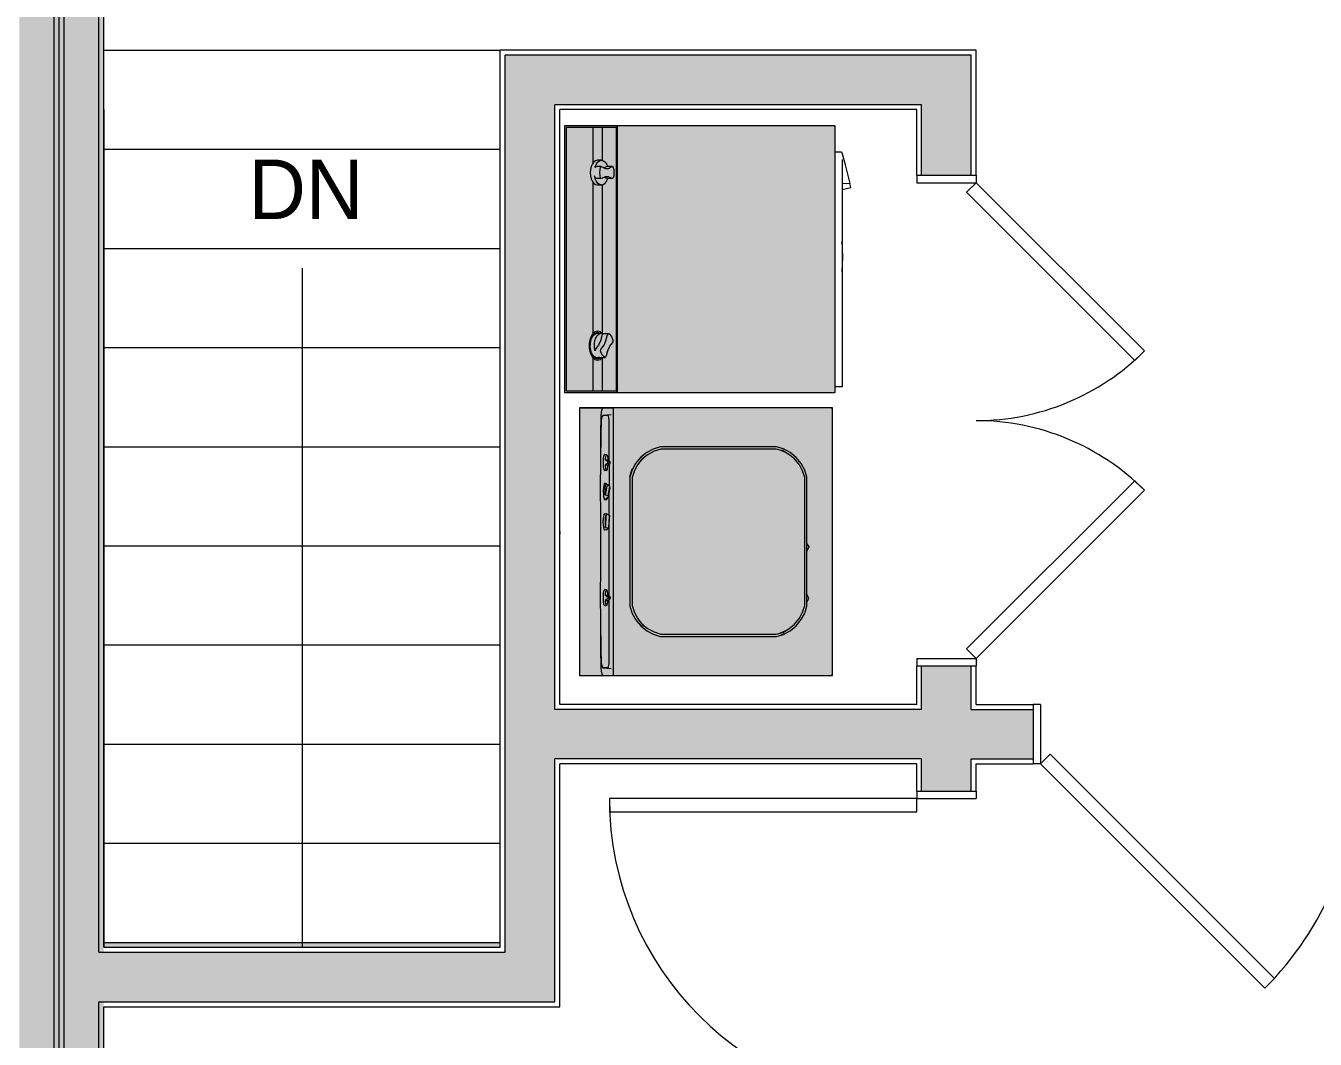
# Model space of a CAD drawing. Header units: inches. Extents: x 99 to 12024, y -5408 to 2559.
# Drawn here: x 9059.3 to 9189.3, y -5306.1 to -5203.9 of the extents above; entities that cross this region are included whole.
import ezdxf

# ---------------------------------------------------------------- set-up
doc = ezdxf.new("R2010")
doc.units = ezdxf.units.IN
doc.header["$LTSCALE"] = 96
doc.header["$MEASUREMENT"] = 0
for name, color, linetype, lineweight in [('Doors', 5, 'Continuous', 5), ('Fixtures_ Interior', 231, 'Continuous', 0), ('Stairs & Ramps', 7, 'Continuous', 13), ('Walls_  Normal', 6, 'Continuous', 13)]:
    doc.layers.add(name, color=color, linetype=linetype, lineweight=lineweight)
doc.layers.add('Stairs & Ramps_ Up_Down Arrows', color=7, linetype='Continuous', lineweight=13, true_color=0x000080)
doc.styles.get("Standard").update_dxf_attribs({"font": 'arial.ttf'})

# ---------------------------------------------------------------- blocks, each defined once
blk = doc.blocks.new('Washer')
at = {"layer": 'Fixtures_ Interior', "color": 17, "lineweight": 0, "true_color": 0x804040, "transparency": 33554687}
for p, q in [((-1, 27.5), (-0.75, 27.5)), ((-7.9, 22.64), (-7.7, 22.92)), ((-7.8, 22.53), (-5.6, 22.53)), ((-4.65, 22.62), (-5.54, 22.45)), ((-2.63, 22.53), (-4.94, 22.53)), ((5.48, 22.53), (-1.8, 22.53)), ((5.58, 22.64), (5.58, 22.41)), ((-7.3, 20.23), (-6.52, 20.48))]:
    blk.add_line(p, q, dxfattribs=at)
for points in [[(13.5, 25.5), (13.5, 0), (-13.5, 0), (-13.5, 25.5)], [(-8.99, 4.27), (-9.37, 4.92), (-9.56, 5.63), (-9.56, 17.36), (-9.33, 18.08), (-8.99, 18.72), (-8.51, 19.34), (-7.86, 19.86), (-7.25, 20.19), (-6.5, 20.42), (6.5, 20.42), (7.25, 20.19), (7.86, 19.86), (8.51, 19.34), (8.99, 18.72), (9.33, 18.08), (9.56, 17.36), (9.56, 5.63), (9.37, 4.92), (8.99, 4.27), (8.49, 3.66), (7.86, 3.14), (7.21, 2.8), (6.5, 2.57), (-6.5, 2.57), (-7.21, 2.8), (-7.86, 3.14), (-8.49, 3.66)], [(-8.8, 4.4), (-9.16, 5.01), (-9.33, 5.67), (-9.33, 17.32), (-9.12, 17.99), (-8.8, 18.6), (-8.35, 19.18), (-7.73, 19.66), (-7.16, 19.98), (-6.46, 20.19), (6.46, 20.19), (7.16, 19.98), (7.73, 19.66), (8.35, 19.18), (8.8, 18.6), (9.12, 17.99), (9.33, 17.32), (9.33, 5.67), (9.16, 5.01), (8.8, 4.4), (8.33, 3.82), (7.73, 3.33), (7.12, 3.01), (6.46, 2.8), (-6.46, 2.8), (-7.12, 3.01), (-7.73, 3.33), (-8.33, 3.82)]]:
    blk.add_lwpolyline(points, close=True, dxfattribs=at)
for points in [[(-13.5, 23.16), (-13.5, 25.5), (-13.5, 22.08), (-13.5, 23.16), (-13.36, 23.25), (-13.07, 23.33), (-12.72, 23.37), (-10.8, 23.39), (-8.1, 23.41), (-5.4, 23.42), (-2.7, 23.41), (2.7, 23.41), (5.4, 23.42), (8.1, 23.41), (10.8, 23.39), (12.72, 23.37), (13.07, 23.33), (13.36, 23.25), (13.5, 23.16)], [(-13.5, 25.5), (13.5, 25.5), (13.5, 22.08), (-13.5, 22.08)], [(13.5, 25.5), (13.5, 23.16), (13.5, 22.08)], [(-12.79, 22.33), (-12.72, 23.15), (-12.62, 23.23), (-12.45, 23.3), (-12.19, 23.34), (-10.79, 23.37), (-8.1, 23.38)], [(-8.15, 22.53), (-12.25, 22.53), (-12.47, 22.54), (-12.62, 22.57), (-12.71, 22.61), (-12.71, 23.16)], [(-7.7, 22.65), (-7.7, 22.92), (-7.57, 22.91), (-7.36, 22.88), (-7.22, 22.83), (-7.17, 22.78), (-7.13, 22.95), (-7.18, 23), (-7.33, 23.05), (-7.55, 23.08), (-7.69, 23.1), (-7.83, 23.1), (-8.12, 23.1), (-8.26, 23.1), (-8.4, 23.08), (-8.62, 23.05), (-8.77, 23), (-8.82, 22.95), (-8.78, 22.78), (-8.73, 22.83), (-8.59, 22.88), (-8.38, 22.91), (-8.25, 22.92), (-8.25, 22.65), (-8.06, 22.41), (-8.06, 22.64), (-8.25, 22.92)], [(-8.78, 22.78), (-8.73, 22.73), (-8.59, 22.69), (-8.38, 22.66), (-8.25, 22.65)], [(-8.06, 22.64), (-7.9, 22.64), (-7.9, 22.41), (-8.06, 22.41)], [(-7.17, 22.78), (-7.22, 22.73), (-7.36, 22.69), (-7.57, 22.66), (-7.7, 22.65), (-7.9, 22.41)], [(-4.71, 22.92), (-4.84, 22.93), (-5.12, 22.93), (-5.39, 22.92), (-5.62, 22.89), (-5.77, 22.84), (-5.84, 22.79), (-5.88, 22.96), (-5.81, 23.01), (-5.64, 23.06), (-5.41, 23.09), (-5.12, 23.11), (-4.83, 23.1), (-4.69, 23.09), (-4.56, 23.08), (-4.35, 23.04), (-4.28, 23.02), (-4.23, 22.99), (-4.2, 22.94), (-4.24, 22.77), (-4.26, 22.83), (-4.32, 22.85), (-4.54, 22.6), (-5.43, 22.43), (-5.54, 22.45), (-5.76, 22.72)], [(-5.84, 22.79), (-5.81, 22.74), (-5.76, 22.72), (-4.71, 22.92), (-4.65, 22.62), (-4.54, 22.6)], [(-4.46, 22.68), (-4.3, 22.72), (-4.24, 22.77)], [(-1.19, 22.78), (-1.15, 22.95), (-1.16, 22.98), (-1.27, 23.03), (-1.35, 23.05), (-1.46, 23.07), (-1.71, 23.1), (-2, 23.11), (-2.29, 23.1), (-2.54, 23.07), (-2.73, 23.03), (-2.82, 22.98), (-2.83, 22.95), (-2.79, 22.79)], [(-1.38, 22.88), (-2.79, 22.79), (-2.78, 22.76), (-2.62, 22.5), (-2.79, 22.79), (-2.79, 22.81), (-2.69, 22.86), (-2.52, 22.9), (-2.28, 22.93), (-2, 22.93), (-1.73, 22.92), (-1.48, 22.9), (-1.38, 22.88), (-1.42, 22.58)], [(-1.22, 22.75), (-1.2, 22.76), (-1.19, 22.78), (-1.37, 22.55), (-2.56, 22.47), (-2.62, 22.5), (-1.42, 22.58), (-1.37, 22.55)], [(5.93, 22.92), (6.06, 22.91), (6.27, 22.88), (6.41, 22.83), (6.46, 22.78), (6.5, 22.95), (6.45, 23), (6.3, 23.05), (6.08, 23.08), (5.94, 23.1), (5.8, 23.1), (5.51, 23.1), (5.37, 23.1), (5.23, 23.08), (5.01, 23.05), (4.86, 23), (4.81, 22.95), (4.85, 22.78), (4.9, 22.83), (5.04, 22.88), (5.25, 22.91), (5.39, 22.92), (5.39, 22.65), (5.58, 22.41), (5.74, 22.41), (5.74, 22.64)], [(5.39, 22.65), (5.25, 22.66), (5.04, 22.69), (4.9, 22.73), (4.85, 22.78)], [(5.39, 22.92), (5.58, 22.64), (5.74, 22.64), (5.93, 22.92), (5.93, 22.65), (5.74, 22.41)], [(12.71, 23.16), (12.71, 22.61), (12.62, 22.57), (12.47, 22.54), (12.25, 22.53), (5.83, 22.53)], [(6.46, 22.78), (6.41, 22.73), (6.27, 22.69), (6.06, 22.66), (5.93, 22.65)], [(8.1, 23.38), (10.79, 23.37), (12.19, 23.34), (12.45, 23.3), (12.62, 23.23), (12.72, 23.15), (12.79, 22.33)], [(13.5, 22.08), (13.5, 0.16), (13.47, 0.08), (13.42, 0.03), (13.34, 0), (-13.34, 0), (-13.42, 0.03), (-13.47, 0.08), (-13.5, 0.16), (-13.5, 22.08)], [(0.22, 2.57), (0.53, 2.38), (0.98, 2.57)], [(6.14, 2.57), (5.73, 2.38), (5.31, 2.57)]]:
    blk.add_lwpolyline(points, dxfattribs=at)
at = {"layer": 'Fixtures_ Interior', "color": 7, "lineweight": 0, "true_color": 0xffffff, "transparency": 33554687}
for points in [[(13.5, 0), (-13.5, 0), (13.5, 0), (13.5, 25.5)], [(13.5, 25.5), (-13.5, 0), (13.5, 25.5), (-13.5, 25.5)], [(-9.33, 18.08), (-6.5, 20.42), (-9.33, 18.08), (-9.56, 17.36)], [(-9.56, 17.36), (-6.5, 20.42), (-9.56, 17.36), (-6.5, 2.57)], [(-7.86, 19.86), (-6.5, 20.42), (-7.86, 19.86), (-9.33, 18.08)], [(-9.12, 17.99), (-6.46, 20.19), (-9.12, 17.99), (-9.33, 17.32)], [(-9.33, 17.32), (-6.46, 20.19), (-9.33, 17.32), (-9.33, 5.67)], [(-9.33, 5.67), (-6.46, 20.19), (-9.33, 5.67), (-6.46, 2.8)], [(-8.99, 18.72), (-7.86, 19.86), (-8.99, 18.72), (-9.33, 18.08)], [(-7.73, 19.66), (-6.46, 20.19), (-7.73, 19.66), (-9.12, 17.99)], [(-9.12, 17.99), (-8.8, 18.6), (-9.12, 17.99), (-7.73, 19.66)], [(-8.51, 19.34), (-7.86, 19.86), (-8.51, 19.34), (-8.99, 18.72)], [(-8.35, 19.18), (-7.73, 19.66), (-8.35, 19.18), (-8.8, 18.6)], [(-7.25, 20.19), (-6.5, 20.42), (-7.25, 20.19), (-7.86, 19.86)], [(-7.16, 19.98), (-6.46, 20.19), (-7.16, 19.98), (-7.73, 19.66)], [(6.5, 20.42), (6.5, 2.57), (6.5, 20.42), (-6.5, 2.57)], [(-6.5, 20.42), (6.5, 20.42), (-6.5, 20.42), (-6.5, 2.57)], [(6.46, 20.19), (6.46, 2.8), (6.46, 20.19), (-6.46, 20.19)], [(-6.46, 20.19), (6.46, 2.8), (-6.46, 20.19), (-6.46, 2.8)], [(6.46, 20.19), (7.16, 19.98), (6.46, 20.19), (7.73, 19.66)], [(7.73, 19.66), (9.12, 17.99), (7.73, 19.66), (6.46, 20.19)], [(6.46, 20.19), (9.12, 17.99), (6.46, 20.19), (9.33, 17.32)], [(9.33, 17.32), (9.33, 5.67), (9.33, 17.32), (6.46, 20.19)], [(6.46, 20.19), (9.33, 5.67), (6.46, 20.19), (6.46, 2.8)], [(6.5, 20.42), (7.25, 20.19), (6.5, 20.42), (7.86, 19.86)], [(7.86, 19.86), (9.33, 18.08), (7.86, 19.86), (6.5, 20.42)], [(6.5, 20.42), (9.33, 18.08), (6.5, 20.42), (9.56, 17.36)], [(6.5, 20.42), (9.56, 17.36), (6.5, 20.42), (6.5, 2.57)], [(7.73, 19.66), (8.35, 19.18), (7.73, 19.66), (8.8, 18.6)], [(8.8, 18.6), (9.12, 17.99), (8.8, 18.6), (7.73, 19.66)], [(7.86, 19.86), (8.51, 19.34), (7.86, 19.86), (8.99, 18.72)], [(8.99, 18.72), (9.33, 18.08), (8.99, 18.72), (7.86, 19.86)], [(-9.56, 5.63), (-9.56, 17.36), (-9.56, 5.63), (-6.5, 2.57)], [(9.56, 17.36), (9.56, 5.63), (9.56, 17.36), (6.5, 2.57)], [(-9.37, 4.92), (-9.56, 5.63), (-9.37, 4.92), (-8.99, 4.27)], [(-8.99, 4.27), (-9.56, 5.63), (-8.99, 4.27), (-8.49, 3.66)], [(-9.56, 5.63), (-6.5, 2.57), (-9.56, 5.63), (-7.21, 2.8)], [(-8.49, 3.66), (-9.56, 5.63), (-8.49, 3.66), (-7.21, 2.8)], [(-9.16, 5.01), (-9.33, 5.67), (-9.16, 5.01), (-8.8, 4.4)], [(-6.46, 2.8), (-7.12, 3.01), (-6.46, 2.8), (-9.33, 5.67)], [(-9.33, 5.67), (-7.12, 3.01), (-9.33, 5.67), (-8.8, 4.4)], [(7.12, 3.01), (6.46, 2.8), (7.12, 3.01), (9.33, 5.67)], [(9.56, 5.63), (7.21, 2.8), (9.56, 5.63), (6.5, 2.57)], [(9.33, 5.67), (8.8, 4.4), (9.33, 5.67), (7.12, 3.01)], [(9.56, 5.63), (8.49, 3.66), (9.56, 5.63), (7.21, 2.8)], [(9.56, 5.63), (8.99, 4.27), (9.56, 5.63), (8.49, 3.66)], [(9.16, 5.01), (8.8, 4.4), (9.16, 5.01), (9.33, 5.67)], [(9.37, 4.92), (8.99, 4.27), (9.37, 4.92), (9.56, 5.63)], [(-8.8, 4.4), (-7.12, 3.01), (-8.8, 4.4), (-8.33, 3.82)], [(8.8, 4.4), (8.33, 3.82), (8.8, 4.4), (7.12, 3.01)], [(-8.49, 3.66), (-7.21, 2.8), (-8.49, 3.66), (-7.86, 3.14)], [(-7.12, 3.01), (-7.73, 3.33), (-7.12, 3.01), (-8.33, 3.82)], [(8.33, 3.82), (7.73, 3.33), (8.33, 3.82), (7.12, 3.01)], [(8.49, 3.66), (7.86, 3.14), (8.49, 3.66), (7.21, 2.8)]]:
    blk.add_solid(points, dxfattribs=at)
blk = doc.blocks.new('Dryer (glass door)_2')
at = {"layer": 'Fixtures_ Interior', "color": 17, "lineweight": 0, "true_color": 0x804040, "transparency": 33554687}
for p, q in [((-13.27, 26.03), (-9.68, 26.03)), ((-7.77, 26.03), (7.53, 26.03)), ((7.66, 26.03), (7.77, 26.03)), ((9.69, 26.03), (9.79, 26.03)), ((9.92, 26.03), (13.27, 26.03)), ((-13.27, 25.09), (-9.96, 25.09)), ((-7.49, 25.09), (7.49, 25.09)), ((9.87, 25.46), (9.96, 25.28)), ((9.97, 25.09), (13.27, 25.09))]:
    blk.add_line(p, q, dxfattribs=at)
for points in [[(-13.44, 1.64), (-13.44, 28.88), (13.44, 28.88), (13.44, 1.64), (13.42, 1.6), (13.38, 1.58), (-13.38, 1.58), (-13.42, 1.6)], [(-13.27, 28.72), (13.27, 28.72), (13.27, 23.66), (-13.27, 23.66)]]:
    blk.add_lwpolyline(points, close=True, dxfattribs=at)
for points in [[(-9.98, 25.17), (-9.98, 25.58), (-9.93, 25.76), (-9.81, 25.94), (-9.61, 26.08), (-9.35, 26.2), (-9.05, 26.27), (-8.73, 26.29), (-8.4, 26.27), (-8.1, 26.2), (-7.84, 26.08), (-7.64, 25.94), (-7.52, 25.76), (-7.48, 25.58), (-7.48, 25.17), (-7.52, 25.35), (-7.64, 25.53), (-7.84, 25.67), (-8.1, 25.79)], [(7.49, 25.12), (7.34, 25.27), (7.25, 25.56), (7.34, 25.84), (7.59, 26.1), (7.99, 26.29), (8.47, 26.39), (8.98, 26.39), (9.46, 26.29), (9.86, 26.1), (10.11, 25.84), (10.2, 25.56), (10.11, 25.27), (9.97, 25.12)], [(9.97, 25.26), (10, 25.29), (10.09, 25.56), (10, 25.82), (9.77, 26.06), (9.41, 26.23), (8.96, 26.32), (8.49, 26.32), (8.05, 26.23), (7.68, 26.06), (7.45, 25.82), (7.37, 25.56), (7.45, 25.29), (7.48, 25.25)], [(9.93, 25.01), (9.97, 25.1), (9.97, 25.51), (9.96, 25.69), (9.87, 25.87), (9.7, 26.03), (9.46, 26.16), (9.17, 26.25), (8.85, 26.29), (8.53, 26.28), (8.22, 26.23), (7.94, 26.13), (7.71, 26), (7.56, 25.83), (7.48, 25.65), (7.48, 25.24), (7.49, 25.06), (7.52, 25)], [(-9.33, 25.18), (-9.33, 25.73), (-9.26, 25.81), (-9.35, 25.79), (-9.61, 25.67), (-9.81, 25.53), (-9.93, 25.35), (-9.98, 25.17), (-9.93, 24.98), (-9.81, 24.81), (-9.61, 24.66), (-9.35, 24.55)], [(-8.12, 25.18), (-8.19, 25.26), (-8.4, 25.31), (-8.73, 25.33), (-9.05, 25.31), (-9.26, 25.26), (-9.33, 25.18), (-9.3, 25.09), (-9.16, 24.78), (-9.16, 24.46), (-9.3, 24.15), (-9.33, 24.06), (-9.26, 23.98), (-9.05, 23.93), (-8.73, 23.91), (-8.4, 23.93), (-8.19, 23.98), (-8.12, 24.06), (-8.12, 24.6), (-8.16, 24.7), (-8.24, 24.89)], [(-9.33, 24.06), (-9.33, 24.6), (-9.3, 24.7), (-9.21, 24.89)], [(-8.19, 25.81), (-8.1, 25.79), (-8.19, 25.81), (-8.4, 25.86)], [(-8.12, 24.06), (-8.16, 24.15), (-8.3, 24.46), (-8.3, 24.78), (-8.16, 25.09), (-8.12, 25.18), (-8.12, 25.73), (-8.19, 25.81)], [(-7.48, 25.17), (-7.52, 24.98), (-7.64, 24.81), (-7.84, 24.66), (-8.1, 24.55)], [(9.97, 25.1), (9.96, 25.28), (9.93, 25.33), (9.93, 24.79), (9.87, 24.71), (9.73, 24.66), (9.21, 24.53), (8.78, 24.33), (8.44, 24.07), (8.34, 24), (8.19, 23.98), (7.99, 24.04), (7.76, 24.17), (7.58, 24.33), (7.52, 24.45), (7.52, 25), (7.58, 25.08), (7.73, 25.12), (8.24, 25.26), (8.67, 25.46), (9.01, 25.72), (9.11, 25.79), (9.26, 25.81), (9.17, 25.84), (8.85, 25.88), (8.53, 25.87), (8.22, 25.82), (7.94, 25.72), (7.71, 25.59), (7.56, 25.42), (7.48, 25.24)], [(9.93, 24.79), (9.87, 24.91), (9.7, 25.07), (9.46, 25.2), (9.26, 25.26), (9.11, 25.24), (9.01, 25.17), (8.67, 24.91), (8.24, 24.71), (7.73, 24.58), (7.58, 24.53), (7.52, 24.45)], [(13.44, 23.67), (13.4, 23.6), (13.33, 23.56), (-13.33, 23.56), (-13.4, 23.6), (-13.44, 23.67)], [(9.44, 24.59), (9.24, 24.52), (9.16, 24.5)], [(-10.83, 1.58), (-10.83, 0.94), (-10.63, 0.88), (-9.54, 0.6)], [(-10.06, 0.88), (12.89, 0.88), (12.89, 1.58)], [(-10.06, 0.73), (-7.64, 0.1), (-7.59, 0.88)], [(-7.03, 0.88), (-7.22, 0), (-7.64, 0.11)], [(1.33, 0.88), (-0.24, 0.82), (-1.8, 0.88)]]:
    blk.add_lwpolyline(points, dxfattribs=at)
at = {"layer": 'Fixtures_ Interior', "color": 7, "lineweight": 0, "true_color": 0xffffff, "transparency": 33554687}
for points in [[(-13.44, 28.88), (13.44, 28.88), (-13.44, 28.88), (13.44, 1.64)], [(-13.44, 1.64), (-13.44, 28.88), (-13.44, 1.64), (13.44, 1.64)], [(-13.27, 23.66), (-13.27, 28.72), (-13.27, 23.66), (13.27, 28.72)], [(13.27, 28.72), (13.27, 23.66), (13.27, 28.72), (-13.27, 23.66)], [(-13.44, 1.64), (13.44, 1.64), (-13.44, 1.64), (-13.38, 1.58)], [(-13.42, 1.6), (-13.44, 1.64), (-13.42, 1.6), (-13.38, 1.58)], [(13.44, 1.64), (13.38, 1.58), (13.44, 1.64), (-13.38, 1.58)], [(13.42, 1.6), (13.38, 1.58), (13.42, 1.6), (13.44, 1.64)]]:
    blk.add_solid(points, dxfattribs=at)

msp = doc.modelspace()

# ---------------------------------------------------------------- linework, layer by layer
at = {"layer": 'Doors', "transparency": 33554687}
for p, q in [((9149.12, -5218.94), (9149.12, -5219.69)), ((9149.12, -5218.94), (9155.12, -5218.94)), ((9155.12, -5218.94), (9155.12, -5219.69)), ((9149.12, -5219.69), (9155.12, -5219.69)), ((9154.14, -5220.66), (9155.12, -5219.69)), ((9155.12, -5219.69), (9172.09, -5236.66)), ((9154.14, -5220.66), (9171.11, -5237.63)), ((9172.09, -5236.66), (9171.11, -5237.63)), ((9154.14, -5266.72), (9171.11, -5249.75)), ((9172.09, -5250.72), (9171.11, -5249.75)), ((9155.12, -5267.69), (9172.09, -5250.72)), ((9154.14, -5266.72), (9155.12, -5267.69)), ((9149.12, -5267.69), (9149.12, -5268.44)), ((9149.12, -5267.69), (9155.12, -5267.69)), ((9149.12, -5268.44), (9155.12, -5268.44)), ((9155.12, -5267.69), (9155.12, -5268.44)), ((9161.62, -5272.32), (9160.87, -5272.32)), ((9160.87, -5272.32), (9160.87, -5278.32)), ((9161.62, -5272.32), (9161.62, -5278.32)), ((9162.59, -5277.35), (9161.62, -5278.32)), ((9162.59, -5277.35), (9185.22, -5299.97)), ((9161.62, -5278.32), (9160.87, -5278.32)), ((9161.62, -5278.32), (9184.24, -5300.95)), ((9149.12, -5281.07), (9149.12, -5281.82)), ((9149.12, -5281.07), (9155.12, -5281.07)), ((9155.12, -5281.07), (9155.12, -5281.82)), ((9149.12, -5281.82), (9118.12, -5281.82)), ((9118.12, -5281.82), (9118.12, -5283.19)), ((9149.12, -5281.82), (9155.12, -5281.82)), ((9149.12, -5283.19), (9149.12, -5281.82)), ((9149.12, -5283.19), (9118.12, -5283.19)), ((9184.24, -5300.95), (9185.22, -5299.97))]:
    msp.add_line(p, q, dxfattribs=at)
for centre, radius, start, end in [((9155.12, -5219.69), 24, 270, 315), ((9155.12, -5267.69), 24, 45, 90), ((9161.62, -5278.32), 32, 315, 0), ((9149.12, -5281.82), 31, 180, 270)]:
    msp.add_arc(centre, radius, start, end, dxfattribs=at)
at = {"layer": 'Stairs & Ramps', "transparency": 33554687}
for p, q in [((9067.12, -5206.32), (9107.12, -5206.32)), ((9067.12, -5212.32), (9067.12, -5216.32)), ((9107.12, -5216.32), (9107.12, -5212.32)), ((9067.12, -5216.32), (9067.12, -5226.32)), ((9067.12, -5216.32), (9107.12, -5216.32)), ((9107.12, -5226.32), (9107.12, -5216.32)), ((9067.12, -5226.32), (9067.12, -5236.32)), ((9067.12, -5226.32), (9107.12, -5226.32)), ((9107.12, -5236.32), (9107.12, -5226.32)), ((9067.12, -5236.32), (9067.12, -5246.32)), ((9067.12, -5236.32), (9107.12, -5236.32)), ((9107.12, -5246.32), (9107.12, -5236.32)), ((9067.12, -5246.32), (9067.12, -5256.32)), ((9067.12, -5246.32), (9107.12, -5246.32)), ((9107.12, -5256.32), (9107.12, -5246.32)), ((9067.12, -5256.32), (9067.12, -5266.32)), ((9067.12, -5256.32), (9107.12, -5256.32)), ((9107.12, -5266.32), (9107.12, -5256.32)), ((9067.12, -5266.32), (9067.12, -5276.32)), ((9067.12, -5266.32), (9107.12, -5266.32)), ((9107.12, -5276.32), (9107.12, -5266.32)), ((9067.12, -5276.32), (9067.12, -5286.32)), ((9067.12, -5276.32), (9107.12, -5276.32)), ((9107.12, -5286.32), (9107.12, -5276.32)), ((9067.12, -5286.32), (9067.12, -5296.32)), ((9067.12, -5286.32), (9107.12, -5286.32)), ((9107.12, -5296.32), (9107.12, -5286.32)), ((9067.12, -5296.32), (9067.12, -5296.82)), ((9067.12, -5296.32), (9107.12, -5296.32)), ((9107.12, -5296.82), (9107.12, -5296.32))]:
    msp.add_line(p, q, dxfattribs=at)
at = {"layer": 'Stairs & Ramps', "color": 252, "true_color": 0x949494, "transparency": 33554687}
msp.add_solid([(9067.12, -5296.32), (9107.12, -5296.32), (9067.12, -5296.82), (9107.12, -5296.82)], dxfattribs=at)
at = {"layer": 'Stairs & Ramps_ Up_Down Arrows', "transparency": 33554687}
msp.add_line((9087.12, -5228.32), (9087.12, -5296.82), dxfattribs=at)
at = {"layer": 'Walls_  Normal', "transparency": 33554687}
for p, q in [((9062.12, -5400.82), (9062.12, -5031.82)), ((9062.62, -5400.82), (9062.62, -5031.82)), ((9063.12, -5400.82), (9063.12, -5031.82)), ((9066.62, -5297.32), (9066.62, -5169.82)), ((9067.12, -5296.82), (9067.12, -5170.32)), ((9107.12, -5296.82), (9107.12, -5206.32)), ((9155.12, -5206.32), (9107.12, -5206.32)), ((9107.62, -5297.32), (9107.62, -5206.82)), ((9112.62, -5206.82), (9107.62, -5206.82)), ((9149.62, -5206.82), (9112.62, -5206.82)), ((9154.62, -5206.82), (9149.62, -5206.82)), ((9154.62, -5218.94), (9154.62, -5206.82)), ((9155.12, -5218.94), (9155.12, -5206.32)), ((9112.62, -5272.82), (9112.62, -5211.82)), ((9149.62, -5211.82), (9112.62, -5211.82)), ((9113.12, -5272.32), (9113.12, -5212.32)), ((9149.12, -5212.32), (9113.12, -5212.32)), ((9149.12, -5218.94), (9149.12, -5212.32)), ((9149.62, -5218.94), (9149.62, -5211.82)), ((9149.12, -5218.94), (9155.12, -5218.94)), ((9149.62, -5218.94), (9154.62, -5218.94)), ((9149.12, -5272.32), (9149.12, -5268.44)), ((9149.12, -5268.44), (9155.12, -5268.44)), ((9149.62, -5272.82), (9149.62, -5268.44)), ((9149.62, -5268.44), (9154.62, -5268.44)), ((9154.62, -5272.82), (9154.62, -5268.44)), ((9155.12, -5272.32), (9155.12, -5268.44)), ((9149.12, -5272.32), (9113.12, -5272.32)), ((9155.12, -5272.32), (9160.87, -5272.32)), ((9160.87, -5272.32), (9160.87, -5278.32)), ((9149.62, -5272.82), (9112.62, -5272.82)), ((9154.62, -5272.82), (9160.87, -5272.82)), ((9160.87, -5272.82), (9160.87, -5277.82)), ((9112.62, -5302.32), (9112.62, -5277.82)), ((9149.62, -5277.82), (9112.62, -5277.82)), ((9113.12, -5302.82), (9113.12, -5278.32)), ((9149.12, -5278.32), (9113.12, -5278.32)), ((9149.12, -5281.07), (9149.12, -5278.32)), ((9149.62, -5281.07), (9149.62, -5277.82)), ((9154.62, -5281.07), (9154.62, -5277.82)), ((9154.62, -5277.82), (9160.87, -5277.82)), ((9155.12, -5281.07), (9155.12, -5278.32)), ((9155.12, -5278.32), (9160.87, -5278.32)), ((9149.12, -5281.07), (9155.12, -5281.07)), ((9149.62, -5281.07), (9154.62, -5281.07)), ((9067.12, -5296.82), (9107.12, -5296.82)), ((9066.62, -5297.32), (9107.62, -5297.32)), ((9066.62, -5302.32), (9107.62, -5302.32)), ((9066.62, -5400.82), (9066.62, -5302.32)), ((9107.62, -5302.32), (9112.62, -5302.32)), ((9067.12, -5302.82), (9113.12, -5302.82)), ((9067.12, -5400.32), (9067.12, -5302.82))]:
    msp.add_line(p, q, dxfattribs=at)
at = {"layer": 'Walls_  Normal', "color": 252, "true_color": 0x949494, "transparency": 33554687}
for points in [[(9058.62, -5400.82), (9058.62, -5031.82), (9062.12, -5400.82), (9062.12, -5031.82)], [(9062.12, -5400.82), (9062.12, -5031.82), (9062.62, -5400.82), (9062.62, -5031.82)], [(9062.62, -5400.82), (9062.62, -5031.82), (9063.12, -5400.82), (9063.12, -5031.82)], [(9063.12, -5400.82), (9063.12, -5031.82), (9066.62, -5400.82), (9066.62, -5031.82)], [(9107.62, -5302.32), (9107.62, -5206.82), (9112.62, -5302.32), (9112.62, -5206.82)], [(9149.62, -5211.82), (9112.62, -5211.82), (9149.62, -5206.82), (9112.62, -5206.82)], [(9149.62, -5218.94), (9149.62, -5206.82), (9154.62, -5218.94), (9154.62, -5206.82)], [(9149.62, -5281.07), (9149.62, -5268.44), (9154.62, -5281.07), (9154.62, -5268.44)], [(9149.62, -5277.82), (9112.62, -5277.82), (9149.62, -5272.82), (9112.62, -5272.82)], [(9154.62, -5272.82), (9160.87, -5272.82), (9154.62, -5277.82), (9160.87, -5277.82)], [(9066.62, -5297.32), (9107.62, -5297.32), (9066.62, -5302.32), (9107.62, -5302.32)]]:
    msp.add_solid(points, dxfattribs=at)
at = {"layer": 'Walls_  Normal', "color": 236, "true_color": 0x7a003d, "transparency": 33554687}
for points in [[(9066.62, -5297.32), (9066.62, -5169.82), (9067.12, -5297.32), (9067.12, -5169.82)], [(9066.62, -5400.82), (9066.62, -5302.32), (9067.12, -5400.82), (9067.12, -5302.32)]]:
    msp.add_solid(points, dxfattribs=at)

# ---------------------------------------------------------------- block references
at = {"layer": 'Fixtures_ Interior', "transparency": 33554687, "xscale": -1, "rotation": 89.99999999999993}
for name, p in [('Dryer (glass door)_2', (9142.49, -5227.4)), ('Washer', (9140.62, -5255.89))]:
    msp.add_blockref(name, p, dxfattribs=at)

# ---------------------------------------------------------------- texts
at = {"layer": 'Stairs & Ramps_ Up_Down Arrows', "transparency": 33554687, "insert": (9081.72, -5223.35), "char_height": 6, "width": 16.26, "attachment_point": 7}
msp.add_mtext('\\fChief Blueprint|b0|i0|c0|p0;DN', dxfattribs=at)

doc.saveas('drawing.dxf')
